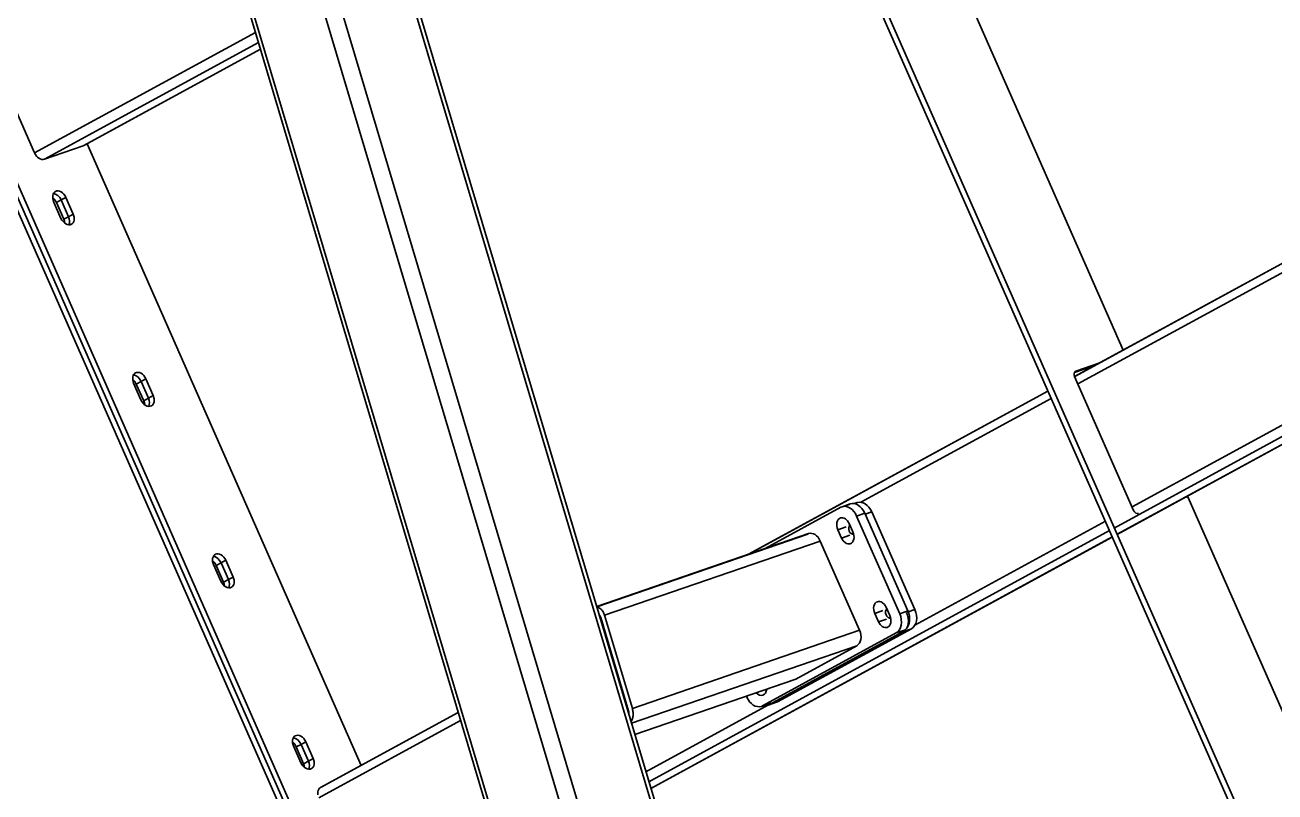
# Model space of a CAD drawing. Header units: millimetres. Extents: x 0 to 594, y 0 to 420.
# Drawn here: x 227.21 to 243.56, y 345.61 to 355.63 of the extents above; entities that cross this region are included whole.
import ezdxf

# ---------------------------------------------------------------- set-up
doc = ezdxf.new("R2010")
doc.units = ezdxf.units.MM

msp = doc.modelspace()

# ---------------------------------------------------------------- linework, layer by layer
at = {"color": 1, "lineweight": 35}
for p, q in [((243.017, 345.347), (231.385, 371.717)), ((243.079, 345.382), (231.447, 371.751)), ((228.795, 367.614), (238.509, 335.059)), ((228.876, 367.514), (238.566, 335.039)), ((228.219, 366.328), (237.443, 335.418)), ((232.991, 339.886), (221.382, 366.201)), ((233.053, 339.92), (221.445, 366.235)), ((233.053, 339.92), (221.445, 366.235)), ((233.115, 339.954), (221.507, 366.269)), ((228.119, 365.872), (237.22, 335.372)), ((227.263, 365.47), (236.38, 334.914)), ((227.32, 365.437), (236.421, 334.936)), ((237.993, 359.498), (241.572, 351.384)), ((226.631, 355.564), (227.339, 353.959)), ((227.339, 353.959), (230.228, 355.533)), ((227.467, 353.877), (230.267, 355.402)), ((227.976, 354.052), (230.293, 355.315)), ((227.985, 354.056), (230.293, 355.314)), ((227.467, 353.877), (227.976, 354.052)), ((227.976, 354.052), (227.985, 354.056)), ((227.985, 354.056), (227.993, 354.062)), ((228.026, 354.079), (231.608, 345.957)), ((227.339, 353.959), (227.349, 353.938)), ((227.349, 353.938), (227.363, 353.919)), ((227.363, 353.919), (227.379, 353.903)), ((227.379, 353.903), (227.396, 353.89)), ((227.396, 353.89), (227.414, 353.881)), ((227.414, 353.881), (227.433, 353.875)), ((227.433, 353.875), (227.45, 353.874)), ((227.45, 353.874), (227.467, 353.877)), ((227.575, 353.374), (227.603, 353.346)), ((227.581, 353.42), (227.576, 353.403)), ((227.576, 353.403), (227.576, 353.364)), ((227.588, 353.435), (227.581, 353.42)), ((227.614, 353.422), (227.585, 353.43)), ((227.585, 353.43), (227.614, 353.422)), ((227.598, 353.448), (227.588, 353.435)), ((227.611, 353.457), (227.598, 353.448)), ((227.628, 353.463), (227.611, 353.457)), ((227.643, 353.404), (227.614, 353.422)), ((227.614, 353.422), (227.643, 353.404)), ((227.646, 353.464), (227.628, 353.463)), ((227.667, 353.377), (227.643, 353.404)), ((227.643, 353.404), (227.667, 353.377)), ((227.666, 353.46), (227.646, 353.464)), ((227.686, 353.451), (227.666, 353.46)), ((227.686, 353.345), (227.667, 353.377)), ((227.667, 353.377), (227.686, 353.345)), ((227.704, 353.438), (227.686, 353.451)), ((227.686, 353.345), (227.749, 353.379)), ((227.722, 353.421), (227.704, 353.438)), ((227.737, 353.401), (227.722, 353.421)), ((227.749, 353.379), (227.737, 353.401)), ((227.845, 353.16), (227.749, 353.379)), ((240.938, 351.039), (245.373, 353.455)), ((240.939, 351.038), (245.373, 353.454)), ((227.576, 353.364), (227.588, 353.324)), ((227.588, 353.324), (227.684, 353.105)), ((227.603, 353.346), (227.624, 353.311)), ((227.624, 353.311), (227.686, 353.345)), ((227.624, 353.311), (227.72, 353.092)), ((227.783, 353.126), (227.686, 353.345)), ((227.686, 353.345), (227.783, 353.126)), ((240.981, 350.942), (245.404, 353.351)), ((227.684, 353.105), (227.696, 353.082)), ((227.696, 353.082), (227.711, 353.062)), ((227.711, 353.062), (227.729, 353.045)), ((227.72, 353.092), (227.783, 353.126)), ((227.72, 353.092), (227.729, 353.067)), ((227.729, 353.067), (227.733, 353.042)), ((227.729, 353.045), (227.748, 353.032)), ((227.783, 353.126), (227.845, 353.16)), ((227.792, 353.098), (227.783, 353.126)), ((227.783, 353.126), (227.792, 353.098)), ((227.796, 353.069), (227.792, 353.098)), ((227.792, 353.098), (227.796, 353.069)), ((227.794, 353.043), (227.796, 353.069)), ((227.796, 353.069), (227.794, 353.043)), ((227.835, 353.036), (227.845, 353.048)), ((227.857, 353.119), (227.845, 353.16)), ((227.845, 353.048), (227.852, 353.063)), ((227.852, 353.063), (227.857, 353.08)), ((227.857, 353.08), (227.857, 353.119)), ((227.748, 353.032), (227.767, 353.024)), ((227.767, 353.024), (227.787, 353.02)), ((227.786, 353.02), (227.794, 353.043)), ((227.794, 353.043), (227.786, 353.02)), ((227.787, 353.02), (227.805, 353.021)), ((227.805, 353.021), (227.822, 353.027)), ((227.822, 353.027), (227.835, 353.036)), ((241.689, 349.337), (245.914, 351.639)), ((241.457, 349.059), (245.953, 351.508)), ((241.493, 348.977), (245.98, 351.421)), ((241.494, 348.976), (245.98, 351.42)), ((228.657, 351.086), (228.644, 351.077)), ((228.673, 351.092), (228.657, 351.086)), ((228.692, 351.093), (228.673, 351.092)), ((228.711, 351.09), (228.692, 351.093)), ((228.731, 351.081), (228.711, 351.09)), ((240.932, 351.079), (240.938, 351.095)), ((240.935, 351.089), (241.191, 351.177)), ((240.938, 351.095), (240.95, 351.106)), ((240.954, 351.108), (240.945, 351.103)), ((240.95, 351.106), (240.954, 351.108)), ((241.253, 351.211), (240.954, 351.108)), ((228.621, 351.003), (228.648, 350.975)), ((228.626, 351.05), (228.622, 351.033)), ((228.622, 351.033), (228.622, 350.994)), ((228.622, 350.994), (228.634, 350.953)), ((228.634, 351.065), (228.626, 351.05)), ((228.66, 351.051), (228.631, 351.059)), ((228.631, 351.059), (228.66, 351.051)), ((228.644, 351.077), (228.634, 351.065)), ((228.634, 350.953), (228.73, 350.734)), ((228.648, 350.975), (228.669, 350.94)), ((228.688, 351.033), (228.66, 351.051)), ((228.66, 351.051), (228.688, 351.033)), ((228.669, 350.94), (228.732, 350.974)), ((228.669, 350.94), (228.766, 350.722)), ((228.713, 351.007), (228.688, 351.033)), ((228.688, 351.033), (228.713, 351.007)), ((228.732, 350.974), (228.713, 351.007)), ((228.713, 351.007), (228.732, 350.974)), ((228.75, 351.068), (228.731, 351.081)), ((228.732, 350.974), (228.794, 351.008)), ((228.828, 350.756), (228.732, 350.974)), ((228.732, 350.974), (228.828, 350.756)), ((228.767, 351.051), (228.75, 351.068)), ((228.782, 351.031), (228.767, 351.051)), ((228.794, 351.008), (228.782, 351.031)), ((228.891, 350.79), (228.794, 351.008)), ((240.932, 351.06), (240.932, 351.079)), ((240.938, 351.039), (240.932, 351.06)), ((240.938, 351.039), (241.71, 349.289)), ((228.766, 350.722), (228.828, 350.756)), ((228.828, 350.756), (228.891, 350.79)), ((228.838, 350.727), (228.828, 350.756)), ((228.828, 350.756), (228.838, 350.727)), ((228.903, 350.749), (228.891, 350.79)), ((236.671, 348.715), (240.59, 350.849)), ((236.676, 348.717), (240.59, 350.849)), ((228.73, 350.734), (228.742, 350.712)), ((228.742, 350.712), (228.757, 350.692)), ((228.757, 350.692), (228.774, 350.675)), ((228.766, 350.722), (228.775, 350.696)), ((228.774, 350.675), (228.793, 350.662)), ((228.775, 350.696), (228.779, 350.671)), ((228.793, 350.662), (228.813, 350.653)), ((228.813, 350.653), (228.832, 350.649)), ((228.831, 350.649), (228.839, 350.672)), ((228.839, 350.672), (228.831, 350.649)), ((228.832, 350.649), (228.851, 350.65)), ((228.842, 350.699), (228.838, 350.727)), ((228.838, 350.727), (228.842, 350.699)), ((228.839, 350.672), (228.842, 350.699)), ((228.842, 350.699), (228.839, 350.672)), ((228.851, 350.65), (228.868, 350.657)), ((228.868, 350.657), (228.88, 350.666)), ((228.88, 350.666), (228.89, 350.678)), ((228.89, 350.678), (228.898, 350.693)), ((228.898, 350.693), (228.903, 350.71)), ((228.903, 350.71), (228.903, 350.749)), ((238.143, 349.396), (240.633, 350.752)), ((242.366, 349.452), (242.417, 349.469)), ((242.417, 349.469), (244.235, 345.348)), ((237.883, 349.331), (236.891, 348.79)), ((237.898, 349.337), (237.883, 349.331)), ((237.898, 349.337), (238.005, 349.374)), ((237.923, 349.343), (237.898, 349.337)), ((237.914, 349.342), (237.99, 349.368)), ((237.95, 349.341), (237.923, 349.343)), ((237.977, 349.334), (237.95, 349.341)), ((238.003, 349.32), (237.977, 349.334)), ((237.99, 349.368), (238.005, 349.374)), ((238.028, 349.301), (238.003, 349.32)), ((238.005, 349.374), (238.03, 349.38)), ((238.051, 349.277), (238.028, 349.301)), ((238.03, 349.38), (238.057, 349.378)), ((238.096, 349.392), (238.057, 349.378)), ((238.057, 349.378), (238.084, 349.371)), ((238.06, 349.378), (238.081, 349.385)), ((238.081, 349.385), (238.096, 349.392)), ((238.084, 349.371), (238.11, 349.357)), ((238.096, 349.392), (238.121, 349.397)), ((238.11, 349.357), (238.135, 349.338)), ((238.121, 349.397), (238.148, 349.395)), ((238.135, 349.338), (238.158, 349.314)), ((238.148, 349.395), (238.175, 349.388)), ((238.158, 349.314), (238.178, 349.285)), ((238.175, 349.388), (238.201, 349.374)), ((238.178, 349.285), (238.195, 349.253)), ((238.201, 349.374), (238.226, 349.355)), ((238.226, 349.355), (238.249, 349.331)), ((238.249, 349.331), (238.269, 349.302)), ((238.269, 349.302), (238.286, 349.27)), ((241.723, 349.269), (241.71, 349.289)), ((237.831, 349.133), (237.828, 349.11)), ((237.838, 349.153), (237.831, 349.133)), ((237.848, 349.17), (237.838, 349.153)), ((237.862, 349.183), (237.848, 349.17)), ((237.878, 349.191), (237.862, 349.183)), ((237.893, 349.194), (237.878, 349.191)), ((237.909, 349.194), (237.893, 349.194)), ((237.925, 349.189), (237.909, 349.194)), ((237.941, 349.181), (237.925, 349.189)), ((237.97, 349.155), (237.941, 349.181)), ((237.992, 349.119), (237.97, 349.155)), ((238.071, 349.248), (238.051, 349.277)), ((238.088, 349.216), (238.071, 349.248)), ((238.195, 349.253), (238.088, 349.216)), ((238.651, 347.94), (238.088, 349.216)), ((238.195, 349.253), (238.758, 347.977)), ((238.286, 349.27), (238.2, 349.241)), ((238.286, 349.27), (238.849, 347.994)), ((238.851, 347.792), (241.341, 349.148)), ((241.739, 349.254), (241.723, 349.269)), ((241.757, 349.247), (241.739, 349.254)), ((241.775, 349.248), (241.757, 349.247)), ((234.689, 348.033), (237.46, 348.986)), ((234.689, 348.032), (237.448, 348.981)), ((235.371, 345.744), (241.395, 349.025)), ((237.46, 348.986), (237.448, 348.981)), ((237.48, 348.991), (237.46, 348.986)), ((237.502, 348.99), (237.48, 348.991)), ((237.523, 348.984), (237.502, 348.99)), ((237.544, 348.973), (237.523, 348.984)), ((237.565, 348.957), (237.544, 348.973)), ((237.583, 348.938), (237.565, 348.957)), ((237.828, 349.11), (237.828, 349.085)), ((237.828, 349.085), (237.833, 349.061)), ((237.833, 349.061), (237.842, 349.037)), ((237.949, 349.074), (237.842, 349.037)), ((237.842, 349.037), (237.89, 348.928)), ((237.997, 348.964), (237.89, 348.928)), ((237.99, 349.083), (237.984, 349.064)), ((237.984, 349.064), (237.984, 349.042)), ((237.984, 349.042), (237.99, 349.02)), ((238.001, 349.097), (237.99, 349.083)), ((237.99, 349.02), (238.001, 349.001)), ((238.04, 349.009), (237.992, 349.119)), ((238.001, 349.001), (238.016, 348.986)), ((238.016, 348.986), (238.033, 348.978)), ((238.033, 348.978), (238.05, 348.978)), ((238.048, 348.985), (238.04, 349.009)), ((238.053, 348.961), (238.048, 348.985)), ((238.054, 348.937), (238.053, 348.961)), ((234.792, 347.919), (237.612, 348.889)), ((235.398, 345.657), (241.431, 348.943)), ((235.398, 345.656), (241.431, 348.942)), ((237.599, 348.915), (237.583, 348.938)), ((237.612, 348.889), (237.599, 348.915)), ((238.127, 347.723), (237.612, 348.889)), ((237.89, 348.928), (237.912, 348.891)), ((237.912, 348.891), (237.941, 348.865)), ((237.941, 348.865), (237.957, 348.857)), ((237.957, 348.857), (237.973, 348.853)), ((237.973, 348.853), (237.989, 348.852)), ((237.989, 348.852), (238.004, 348.855)), ((238.004, 348.855), (238.02, 348.863)), ((238.02, 348.863), (238.033, 348.876)), ((238.033, 348.876), (238.044, 348.893)), ((238.044, 348.893), (238.051, 348.914)), ((238.051, 348.914), (238.054, 348.937)), ((229.666, 348.633), (229.694, 348.605)), ((229.672, 348.68), (229.667, 348.662)), ((229.667, 348.662), (229.667, 348.623)), ((229.68, 348.694), (229.672, 348.68)), ((229.705, 348.681), (229.676, 348.689)), ((229.676, 348.689), (229.705, 348.681)), ((229.69, 348.707), (229.68, 348.694)), ((229.702, 348.716), (229.69, 348.707)), ((229.719, 348.722), (229.702, 348.716)), ((229.734, 348.663), (229.705, 348.681)), ((229.705, 348.681), (229.734, 348.663)), ((229.738, 348.723), (229.719, 348.722)), ((229.759, 348.636), (229.734, 348.663)), ((229.734, 348.663), (229.759, 348.636)), ((229.757, 348.719), (229.738, 348.723)), ((229.777, 348.71), (229.757, 348.719)), ((229.777, 348.604), (229.759, 348.636)), ((229.759, 348.636), (229.777, 348.604)), ((229.796, 348.697), (229.777, 348.71)), ((229.777, 348.604), (229.84, 348.638)), ((229.813, 348.68), (229.796, 348.697)), ((229.828, 348.66), (229.813, 348.68)), ((229.84, 348.638), (229.828, 348.66)), ((229.936, 348.419), (229.84, 348.638)), ((229.667, 348.623), (229.679, 348.583)), ((229.679, 348.583), (229.776, 348.364)), ((229.694, 348.605), (229.715, 348.57)), ((229.715, 348.57), (229.777, 348.604)), ((229.715, 348.57), (229.811, 348.351)), ((229.874, 348.385), (229.777, 348.604)), ((229.777, 348.604), (229.874, 348.385)), ((229.776, 348.364), (229.788, 348.342)), ((229.788, 348.342), (229.803, 348.321)), ((229.803, 348.321), (229.82, 348.304)), ((229.811, 348.351), (229.874, 348.385)), ((229.811, 348.351), (229.82, 348.326)), ((229.82, 348.326), (229.824, 348.301)), ((229.82, 348.304), (229.839, 348.291)), ((229.874, 348.385), (229.936, 348.419)), ((229.884, 348.357), (229.874, 348.385)), ((229.874, 348.385), (229.884, 348.357)), ((229.887, 348.328), (229.884, 348.357)), ((229.884, 348.357), (229.887, 348.328)), ((229.885, 348.302), (229.887, 348.328)), ((229.887, 348.328), (229.885, 348.302)), ((229.926, 348.295), (229.936, 348.307)), ((229.948, 348.378), (229.936, 348.419)), ((229.936, 348.307), (229.944, 348.322)), ((229.944, 348.322), (229.948, 348.339)), ((229.948, 348.339), (229.948, 348.378)), ((229.839, 348.291), (229.859, 348.283)), ((229.859, 348.283), (229.878, 348.279)), ((229.877, 348.279), (229.885, 348.302)), ((229.885, 348.302), (229.877, 348.279)), ((229.878, 348.279), (229.897, 348.28)), ((229.897, 348.28), (229.914, 348.286)), ((229.914, 348.286), (229.926, 348.295)), ((234.691, 348.026), (234.7, 348.025)), ((234.7, 348.025), (234.709, 348.022)), ((234.709, 348.022), (234.718, 348.018)), ((234.718, 348.018), (234.726, 348.014)), ((234.726, 348.014), (234.735, 348.008)), ((234.735, 348.008), (234.743, 348.001)), ((234.743, 348.001), (234.751, 347.994)), ((234.751, 347.994), (234.758, 347.985)), ((234.758, 347.985), (234.765, 347.976)), ((238.313, 348.039), (238.31, 348.016)), ((238.31, 348.016), (238.311, 347.991)), ((238.311, 347.991), (238.316, 347.967)), ((238.32, 348.059), (238.313, 348.039)), ((238.331, 348.076), (238.32, 348.059)), ((238.431, 347.98), (238.324, 347.943)), ((238.344, 348.089), (238.331, 348.076)), ((238.36, 348.097), (238.344, 348.089)), ((238.375, 348.1), (238.36, 348.097)), ((238.391, 348.1), (238.375, 348.1)), ((238.407, 348.095), (238.391, 348.1)), ((238.423, 348.087), (238.407, 348.095)), ((238.452, 348.061), (238.423, 348.087)), ((238.474, 348.025), (238.452, 348.061)), ((238.473, 347.989), (238.467, 347.97)), ((238.484, 348.003), (238.473, 347.989)), ((238.522, 347.915), (238.474, 348.025)), ((238.651, 347.94), (238.758, 347.977)), ((238.758, 347.977), (238.77, 347.945)), ((238.763, 347.964), (238.849, 347.994)), ((238.849, 347.994), (238.862, 347.957)), ((234.67, 347.941), (234.669, 347.941)), ((234.669, 347.941), (234.669, 347.941)), ((234.671, 347.942), (234.67, 347.942)), ((234.67, 347.942), (234.67, 347.941)), ((234.672, 347.942), (234.671, 347.942)), ((234.671, 347.942), (234.671, 347.942)), ((234.673, 347.943), (234.672, 347.943)), ((234.672, 347.943), (234.672, 347.942)), ((234.672, 347.942), (234.672, 347.942)), ((234.674, 347.943), (234.673, 347.943)), ((234.673, 347.943), (234.673, 347.943)), ((234.675, 347.944), (234.674, 347.943)), ((234.674, 347.943), (234.674, 347.943)), ((234.675, 347.944), (234.675, 347.944)), ((234.721, 347.929), (234.719, 347.932)), ((234.723, 347.927), (234.721, 347.929)), ((234.725, 347.925), (234.723, 347.927)), ((234.727, 347.922), (234.725, 347.925)), ((234.729, 347.92), (234.727, 347.922)), ((234.731, 347.917), (234.729, 347.92)), ((234.732, 347.914), (234.731, 347.917)), ((234.734, 347.911), (234.732, 347.914)), ((234.735, 347.908), (234.734, 347.911)), ((234.737, 347.905), (234.735, 347.908)), ((234.738, 347.902), (234.737, 347.905)), ((234.739, 347.899), (234.738, 347.902)), ((234.741, 347.895), (234.739, 347.899)), ((234.742, 347.892), (234.741, 347.895)), ((235.105, 346.673), (234.742, 347.892)), ((234.755, 347.81), (234.765, 347.814)), ((234.765, 347.976), (234.772, 347.966)), ((234.772, 347.966), (234.777, 347.955)), ((234.777, 347.955), (234.783, 347.944)), ((234.783, 347.944), (234.788, 347.932)), ((234.788, 347.932), (234.792, 347.919)), ((234.792, 347.919), (235.155, 346.7)), ((238.316, 347.967), (238.324, 347.943)), ((238.324, 347.943), (238.373, 347.834)), ((238.48, 347.87), (238.373, 347.834)), ((238.373, 347.834), (238.395, 347.797)), ((238.467, 347.97), (238.467, 347.948)), ((238.467, 347.948), (238.473, 347.926)), ((238.473, 347.926), (238.484, 347.907)), ((238.484, 347.907), (238.499, 347.892)), ((238.499, 347.892), (238.516, 347.884)), ((238.516, 347.884), (238.533, 347.884)), ((238.531, 347.891), (238.522, 347.915)), ((238.526, 347.799), (238.533, 347.82)), ((238.536, 347.867), (238.531, 347.891)), ((238.533, 347.82), (238.536, 347.843)), ((238.536, 347.843), (238.536, 347.867)), ((238.664, 347.903), (238.651, 347.94)), ((238.672, 347.865), (238.664, 347.903)), ((238.671, 347.791), (238.675, 347.827)), ((238.675, 347.827), (238.672, 347.865)), ((238.755, 347.92), (238.742, 347.957)), ((238.763, 347.882), (238.755, 347.92)), ((238.762, 347.808), (238.766, 347.844)), ((238.766, 347.844), (238.763, 347.882)), ((238.776, 347.817), (238.767, 347.789)), ((238.77, 347.945), (238.778, 347.912)), ((238.781, 347.847), (238.776, 347.817)), ((238.778, 347.912), (238.781, 347.879)), ((238.781, 347.879), (238.781, 347.847)), ((238.869, 347.845), (238.86, 347.812)), ((238.862, 347.957), (238.87, 347.919)), ((238.873, 347.881), (238.869, 347.845)), ((238.87, 347.919), (238.873, 347.881)), ((234.781, 347.725), (234.791, 347.728)), ((235.155, 346.7), (238.127, 347.723)), ((236.857, 346.737), (238.606, 347.69)), ((236.948, 346.754), (238.697, 347.707)), ((238.805, 347.744), (237.055, 346.791)), ((238.138, 347.693), (238.127, 347.723)), ((238.144, 347.663), (238.138, 347.693)), ((238.146, 347.632), (238.144, 347.663)), ((238.395, 347.797), (238.423, 347.771)), ((238.423, 347.771), (238.439, 347.763)), ((238.439, 347.763), (238.456, 347.759)), ((238.456, 347.759), (238.471, 347.758)), ((238.471, 347.758), (238.487, 347.761)), ((238.487, 347.761), (238.502, 347.769)), ((238.502, 347.769), (238.516, 347.782)), ((238.516, 347.782), (238.526, 347.799)), ((238.714, 347.726), (238.606, 347.69)), ((238.606, 347.69), (238.629, 347.706)), ((238.629, 347.706), (238.648, 347.73)), ((238.648, 347.73), (238.662, 347.758)), ((238.662, 347.758), (238.671, 347.791)), ((238.805, 347.744), (238.697, 347.707)), ((238.697, 347.707), (238.72, 347.724)), ((238.72, 347.724), (238.739, 347.747)), ((238.754, 347.765), (238.738, 347.745)), ((238.739, 347.747), (238.753, 347.775)), ((238.753, 347.775), (238.762, 347.808)), ((238.767, 347.789), (238.754, 347.765)), ((238.827, 347.76), (238.805, 347.744)), ((238.846, 347.784), (238.827, 347.76)), ((238.86, 347.812), (238.846, 347.784)), ((235.144, 346.508), (238.091, 347.522)), ((237.292, 347.087), (238.091, 347.522)), ((238.091, 347.522), (238.11, 347.536)), ((238.11, 347.536), (238.125, 347.554)), ((238.125, 347.554), (238.136, 347.577)), ((238.136, 347.577), (238.143, 347.603)), ((238.143, 347.603), (238.146, 347.632)), ((235.187, 346.363), (237.292, 347.087)), ((235.187, 346.362), (237.28, 347.081)), ((237.267, 347.078), (237.28, 347.081)), ((237.28, 347.081), (237.292, 347.087)), ((236.647, 346.863), (236.652, 346.851)), ((236.652, 346.851), (236.669, 346.819)), ((236.775, 346.908), (236.795, 346.889)), ((236.795, 346.889), (236.818, 346.877)), ((236.818, 346.877), (236.841, 346.873)), ((236.841, 346.873), (236.862, 346.876)), ((236.862, 346.876), (236.881, 346.887)), ((236.881, 346.887), (236.897, 346.904)), ((236.897, 346.904), (236.907, 346.928)), ((236.907, 346.928), (236.912, 346.955)), ((235.106, 346.67), (235.105, 346.673)), ((235.107, 346.666), (235.106, 346.67)), ((235.155, 346.7), (235.159, 346.688)), ((235.159, 346.688), (235.161, 346.675)), ((235.161, 346.675), (235.163, 346.661)), ((235.332, 345.875), (236.935, 346.748)), ((236.669, 346.819), (236.689, 346.791)), ((236.689, 346.791), (236.712, 346.767)), ((236.712, 346.767), (236.737, 346.747)), ((236.737, 346.747), (236.763, 346.734)), ((236.763, 346.734), (236.79, 346.726)), ((236.79, 346.726), (236.817, 346.725)), ((236.817, 346.725), (236.842, 346.73)), ((236.842, 346.73), (236.949, 346.767)), ((236.842, 346.73), (236.857, 346.737)), ((236.857, 346.737), (236.964, 346.774)), ((236.881, 346.743), (236.907, 346.742)), ((236.907, 346.742), (236.933, 346.747)), ((237.04, 346.784), (236.933, 346.747)), ((236.933, 346.747), (236.948, 346.754)), ((236.948, 346.754), (237.055, 346.791)), ((237.04, 346.784), (237.024, 346.78)), ((237.055, 346.791), (237.04, 346.784)), ((231.055, 345.535), (232.91, 346.545)), ((231.078, 345.668), (232.879, 346.649)), ((231.087, 345.672), (232.879, 346.648)), ((235.108, 346.663), (235.107, 346.666)), ((235.109, 346.659), (235.108, 346.663)), ((235.109, 346.656), (235.109, 346.659)), ((235.11, 346.652), (235.109, 346.656)), ((235.109, 346.623), (235.11, 346.627)), ((235.11, 346.648), (235.11, 346.652)), ((235.11, 346.645), (235.11, 346.648)), ((235.11, 346.641), (235.11, 346.645)), ((235.11, 346.637), (235.11, 346.641)), ((235.11, 346.634), (235.11, 346.637)), ((235.11, 346.63), (235.11, 346.634)), ((235.11, 346.627), (235.11, 346.63)), ((235.143, 346.538), (235.137, 346.529)), ((235.148, 346.549), (235.143, 346.538)), ((235.153, 346.559), (235.148, 346.549)), ((235.157, 346.571), (235.153, 346.559)), ((235.16, 346.583), (235.157, 346.571)), ((235.162, 346.596), (235.16, 346.583)), ((235.164, 346.608), (235.162, 346.596)), ((235.163, 346.661), (235.165, 346.648)), ((235.165, 346.621), (235.164, 346.608)), ((235.165, 346.648), (235.165, 346.635)), ((235.165, 346.635), (235.165, 346.621)), ((230.748, 346.345), (230.735, 346.336)), ((230.765, 346.351), (230.748, 346.345)), ((230.783, 346.353), (230.765, 346.351)), ((230.803, 346.349), (230.783, 346.353)), ((230.822, 346.34), (230.803, 346.349)), ((230.712, 346.262), (230.74, 346.235)), ((230.718, 346.309), (230.713, 346.292)), ((230.713, 346.292), (230.713, 346.253)), ((230.713, 346.253), (230.725, 346.212)), ((230.725, 346.324), (230.718, 346.309)), ((230.751, 346.31), (230.722, 346.318)), ((230.722, 346.318), (230.751, 346.31)), ((230.735, 346.336), (230.725, 346.324)), ((230.725, 346.212), (230.821, 345.993)), ((230.74, 346.235), (230.761, 346.199)), ((230.78, 346.292), (230.751, 346.31)), ((230.751, 346.31), (230.78, 346.292)), ((230.761, 346.199), (230.823, 346.233)), ((230.761, 346.199), (230.857, 345.981)), ((230.804, 346.266), (230.78, 346.292)), ((230.78, 346.292), (230.804, 346.266)), ((230.823, 346.233), (230.804, 346.266)), ((230.804, 346.266), (230.823, 346.233)), ((230.841, 346.327), (230.822, 346.34)), ((230.823, 346.233), (230.886, 346.267)), ((230.92, 346.015), (230.823, 346.233)), ((230.823, 346.233), (230.92, 346.015)), ((230.859, 346.31), (230.841, 346.327)), ((230.874, 346.29), (230.859, 346.31)), ((230.886, 346.267), (230.874, 346.29)), ((230.982, 346.049), (230.886, 346.267)), ((230.92, 346.015), (230.982, 346.049)), ((230.994, 346.008), (230.982, 346.049)), ((230.821, 345.993), (230.833, 345.971)), ((230.833, 345.971), (230.848, 345.951)), ((230.848, 345.951), (230.866, 345.934)), ((230.857, 345.981), (230.92, 346.015)), ((230.857, 345.981), (230.866, 345.956)), ((230.866, 345.956), (230.87, 345.93)), ((230.866, 345.934), (230.885, 345.921)), ((230.885, 345.921), (230.904, 345.912)), ((230.904, 345.912), (230.924, 345.908)), ((230.929, 345.986), (230.92, 346.015)), ((230.92, 346.015), (230.929, 345.986)), ((230.923, 345.908), (230.931, 345.931)), ((230.931, 345.931), (230.923, 345.908)), ((230.924, 345.908), (230.942, 345.91)), ((230.933, 345.958), (230.929, 345.986)), ((230.929, 345.986), (230.933, 345.958)), ((230.931, 345.931), (230.933, 345.958)), ((230.933, 345.958), (230.931, 345.931)), ((230.942, 345.91), (230.959, 345.916)), ((230.959, 345.916), (230.972, 345.925)), ((230.972, 345.925), (230.982, 345.937)), ((230.982, 345.937), (230.989, 345.952)), ((230.989, 345.952), (230.994, 345.969)), ((230.994, 345.969), (230.994, 346.008)), ((231.047, 345.632), (231.043, 345.615)), ((231.043, 345.615), (231.043, 345.576)), ((231.055, 345.647), (231.047, 345.632)), ((231.065, 345.659), (231.055, 345.647)), ((231.078, 345.668), (231.065, 345.659)), ((231.087, 345.672), (231.078, 345.668))]:
    msp.add_line(p, q, dxfattribs=at)

doc.saveas('drawing.dxf')
